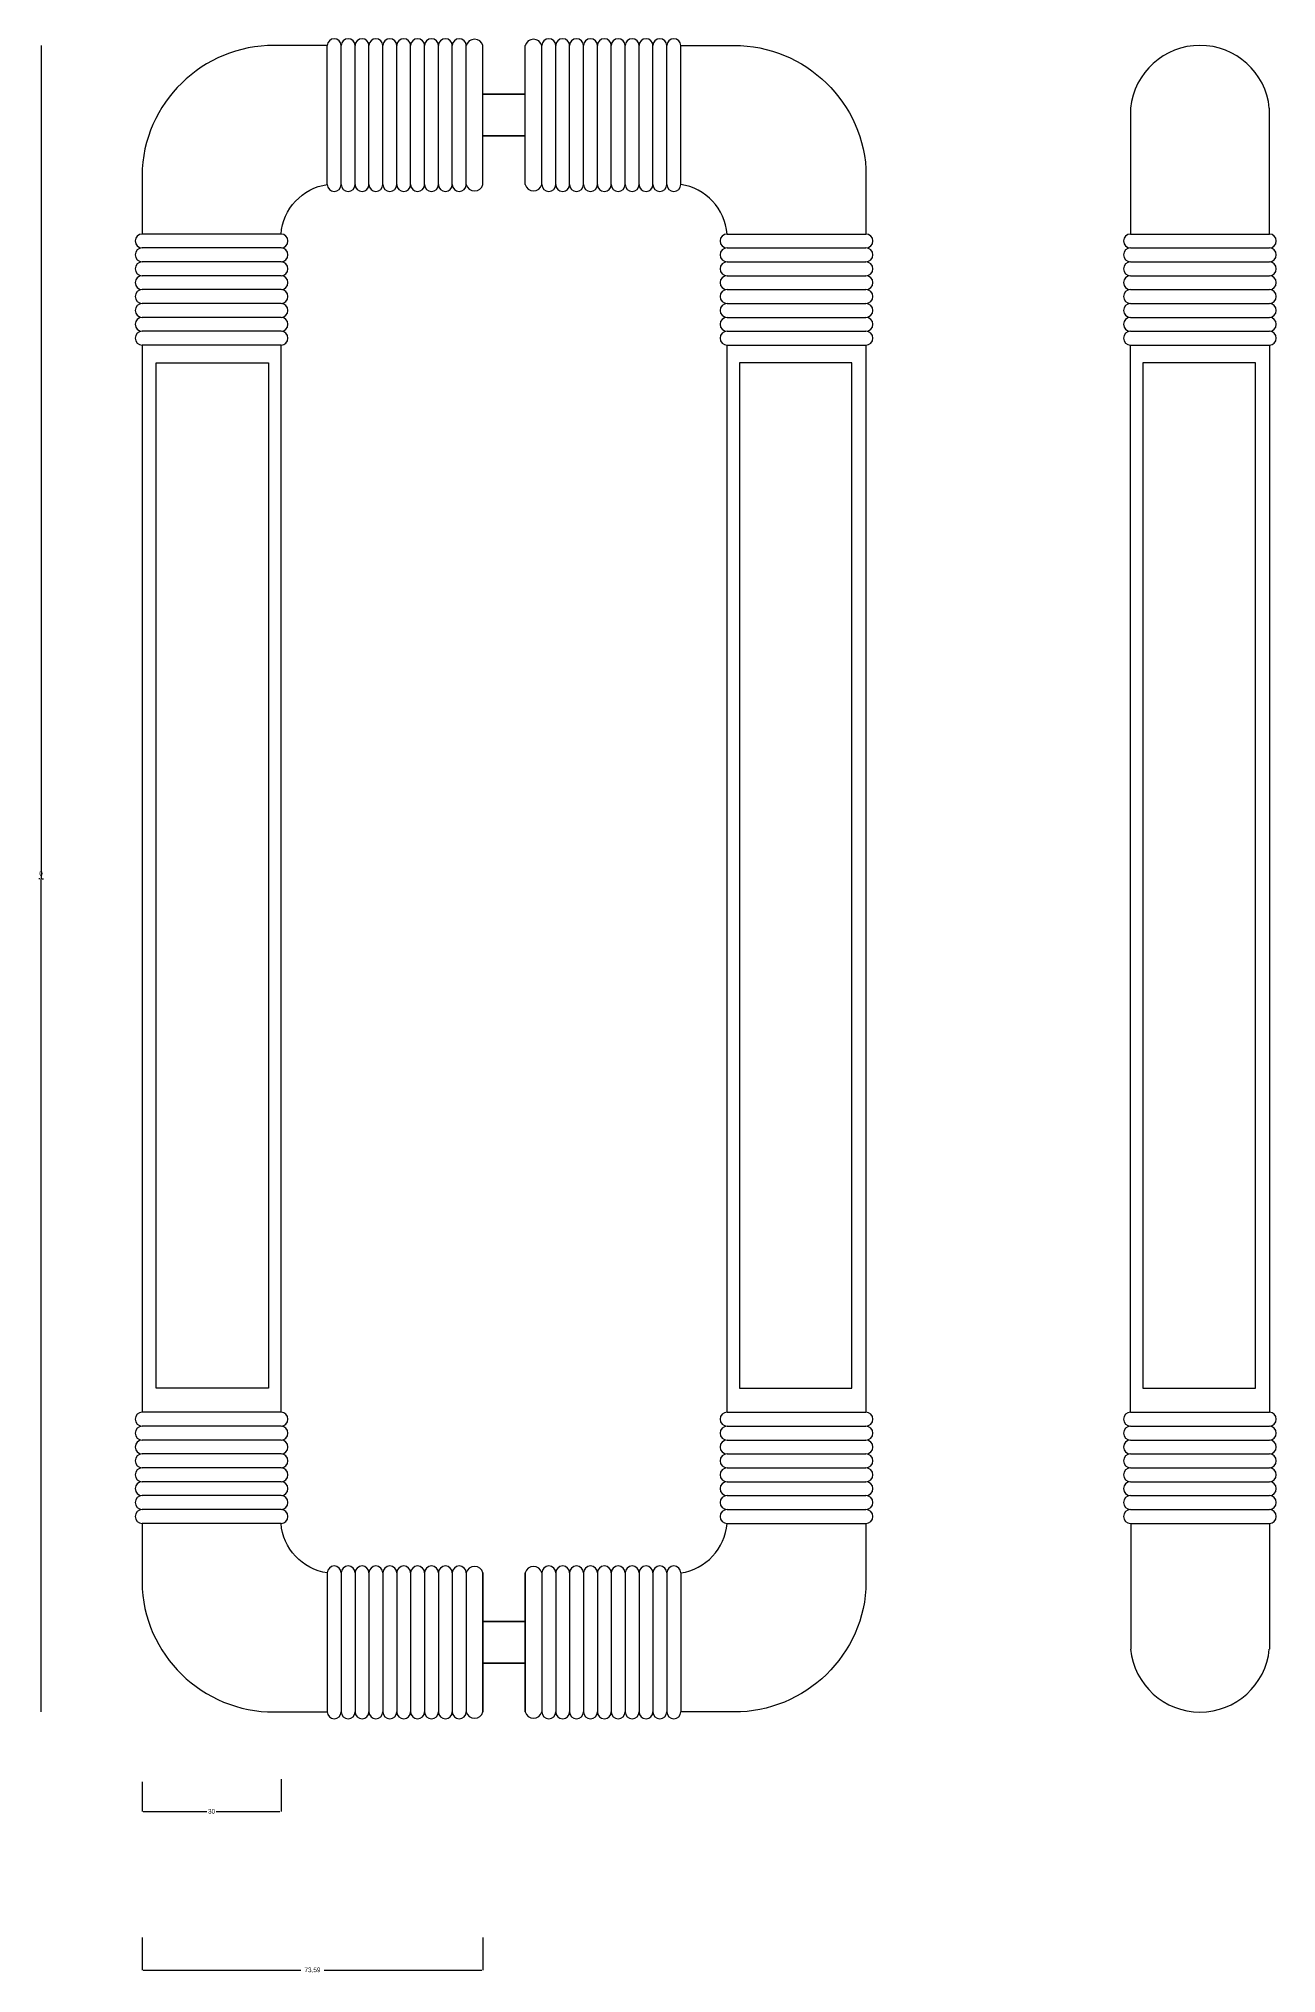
# Model space of a CAD drawing. Header units: metres. Extents: x 127 to 394, y 1857 to 2275.
import ezdxf

# ---------------------------------------------------------------- set-up
doc = ezdxf.new("R2010")
doc.units = ezdxf.units.M
for name, color, linetype in [('3', 3, 'Continuous'), ('7', 7, 'Continuous'), ('DIM', 3, 'Continuous')]:
    doc.layers.add(name, color=color, linetype=linetype)
doc.dimstyles.get("Standard").update_dxf_attribs({"dimtxt": 2.5, "dimasz": 2.5, "dimexe": 1.25, "dimexo": 0.625, "dimtad": 1, "dimcen": 2.5, "dimazin": 3, "dimtfac": 1, "dimtmove": 0, "dimatfit": 3})

# ---------------------------------------------------------------- blocks, each defined once
blk = doc.blocks.new('*D1')
for p, q in [((127.38, 2273.31), (127.38, 2093.31)), ((127.13, 2093.31), (126.88, 2093.31)), ((127.38, 1913.31), (127.38, 2093.31)), ((127.38, 2093.31), (127.38, 2093.31)), ((127.63, 2093.31), (127.88, 2093.31))]:
    blk.add_line(p, q)
at = {"layer": 'Defpoints'}
for p in [(127.38, 2273.31), (127.38, 2093.31), (127.38, 1913.31)]:
    blk.add_point(p, dxfattribs=at)
at = {"layer": 'DIM', "insert": (127.38, 2094.435), "char_height": 1, "attachment_point": 5}
blk.add_mtext('0', dxfattribs=at)
blk = doc.blocks.new('*D2')
for p, q in [((149.21, 1898.21), (149.21, 1891.8)), ((179.21, 1898.74), (179.21, 1891.8)), ((149.46, 1891.8), (163.21, 1891.8)), ((165.21, 1891.8), (178.96, 1891.8))]:
    blk.add_line(p, q)
at = {"layer": 'Defpoints'}
for p in [(149.21, 1898.21), (179.21, 1898.74), (149.21, 1891.8)]:
    blk.add_point(p, dxfattribs=at)
at = {"layer": 'DIM', "insert": (164.21, 1891.8), "char_height": 1, "attachment_point": 5}
blk.add_mtext('30', dxfattribs=at)
blk = doc.blocks.new('*D3')
for p, q in [((149.21, 1864.57), (149.21, 1857.46)), ((222.8, 1864.57), (222.8, 1857.46)), ((149.46, 1857.46), (183.505, 1857.46)), ((188.505, 1857.46), (222.55, 1857.46))]:
    blk.add_line(p, q)
at = {"layer": 'Defpoints'}
for p in [(149.21, 1864.57), (222.8, 1864.57), (149.21, 1857.46)]:
    blk.add_point(p, dxfattribs=at)
at = {"layer": 'DIM', "insert": (186.005, 1857.46), "char_height": 1, "attachment_point": 5}
blk.add_mtext('73,59', dxfattribs=at)

msp = doc.modelspace()

# ---------------------------------------------------------------- linework, layer by layer
at = {"layer": '3'}
for p, q in [((189.21, 2243.31), (189.21, 2273.31)), ((192.21, 2243.31), (192.21, 2273.31)), ((195.21, 2243.31), (195.21, 2273.31)), ((198.21, 2243.31), (198.21, 2273.31)), ((201.21, 2243.31), (201.21, 2273.31)), ((204.21, 2243.31), (204.21, 2273.31)), ((207.21, 2243.31), (207.21, 2273.31)), ((210.21, 2243.31), (210.21, 2273.31)), ((213.21, 2243.31), (213.21, 2273.31)), ((216.21, 2243.31), (216.21, 2273.31)), ((219.21, 2243.31), (219.21, 2273.31)), ((235.54, 2243.31), (235.54, 2273.31)), ((238.54, 2243.31), (238.54, 2273.31)), ((241.54, 2243.31), (241.54, 2273.31)), ((244.54, 2243.31), (244.54, 2273.31)), ((247.54, 2243.31), (247.54, 2273.31)), ((250.54, 2243.31), (250.54, 2273.31)), ((253.54, 2243.31), (253.54, 2273.31)), ((256.54, 2243.31), (256.54, 2273.31)), ((259.54, 2243.31), (259.54, 2273.31)), ((262.54, 2243.31), (262.54, 2273.31)), ((179.21, 2229.6), (149.21, 2229.6)), ((275.54, 2229.6), (305.54, 2229.6)), ((362.66, 2229.6), (392.66, 2229.6)), ((179.21, 2226.6), (149.21, 2226.6)), ((275.54, 2226.6), (305.54, 2226.6)), ((362.66, 2226.6), (392.66, 2226.6)), ((179.21, 2223.6), (149.21, 2223.6)), ((179.21, 2220.6), (149.21, 2220.6)), ((275.54, 2223.6), (305.54, 2223.6)), ((275.54, 2220.6), (305.54, 2220.6)), ((362.66, 2223.6), (392.66, 2223.6)), ((362.66, 2220.6), (392.66, 2220.6)), ((179.21, 2217.6), (149.21, 2217.6)), ((275.54, 2217.6), (305.54, 2217.6)), ((362.66, 2217.6), (392.66, 2217.6)), ((179.21, 2214.6), (149.21, 2214.6)), ((179.21, 2211.6), (149.21, 2211.6)), ((275.54, 2214.6), (305.54, 2214.6)), ((275.54, 2211.6), (305.54, 2211.6)), ((362.66, 2214.6), (392.66, 2214.6)), ((362.66, 2211.6), (392.66, 2211.6)), ((179.21, 1975.02), (149.21, 1975.02)), ((275.54, 1975.02), (305.54, 1975.02)), ((362.66, 1975.02), (392.66, 1975.02)), ((179.21, 1972.02), (149.21, 1972.02)), ((179.21, 1969.02), (149.21, 1969.02)), ((275.54, 1972.02), (305.54, 1972.02)), ((275.54, 1969.02), (305.54, 1969.02)), ((362.66, 1972.02), (392.66, 1972.02)), ((362.66, 1969.02), (392.66, 1969.02)), ((179.21, 1966.02), (149.21, 1966.02)), ((275.54, 1966.02), (305.54, 1966.02)), ((362.66, 1966.02), (392.66, 1966.02)), ((179.21, 1963.02), (149.21, 1963.02)), ((275.54, 1963.02), (305.54, 1963.02)), ((362.66, 1963.02), (392.66, 1963.02)), ((179.21, 1960.02), (149.21, 1960.02)), ((179.21, 1957.02), (149.21, 1957.02)), ((275.54, 1960.02), (305.54, 1960.02)), ((275.54, 1957.02), (305.54, 1957.02)), ((362.66, 1960.02), (392.66, 1960.02)), ((362.66, 1957.02), (392.66, 1957.02)), ((192.21, 1943.31), (192.21, 1913.31)), ((195.21, 1943.31), (195.21, 1913.31)), ((198.21, 1943.31), (198.21, 1913.31)), ((201.21, 1943.31), (201.21, 1913.31)), ((204.21, 1943.31), (204.21, 1913.31)), ((207.21, 1943.31), (207.21, 1913.31)), ((210.21, 1943.31), (210.21, 1913.31)), ((213.21, 1943.31), (213.21, 1913.31)), ((216.21, 1943.31), (216.21, 1913.31)), ((219.21, 1943.31), (219.21, 1913.31)), ((235.54, 1943.31), (235.54, 1913.31)), ((238.54, 1943.31), (238.54, 1913.31)), ((241.54, 1943.31), (241.54, 1913.31)), ((244.54, 1943.31), (244.54, 1913.31)), ((247.54, 1943.31), (247.54, 1913.31)), ((250.54, 1943.31), (250.54, 1913.31)), ((253.54, 1943.31), (253.54, 1913.31)), ((256.54, 1943.31), (256.54, 1913.31)), ((259.54, 1943.31), (259.54, 1913.31)), ((262.54, 1943.31), (262.54, 1913.31))]:
    msp.add_line(p, q, dxfattribs=at)
for points in [[(152.23, 2204.79), (176.5, 2204.79), (176.5, 1983.26), (152.23, 1983.26)], [(302.52, 2204.79), (278.25, 2204.79), (278.25, 1983.26), (302.52, 1983.26)], [(389.64, 2204.79), (365.37, 2204.79), (365.37, 1983.26), (389.64, 1983.26)]]:
    msp.add_lwpolyline(points, close=True, dxfattribs=at)
for centre, radius, start, end in [((190.71, 2273.31), 1.5, 0, 180), ((193.71, 2273.31), 1.5, 0, 180), ((196.71, 2273.31), 1.5, 0, 180), ((199.71, 2273.31), 1.5, 0, 180), ((202.71, 2273.31), 1.5, 0, 180), ((205.71, 2273.31), 1.5, 0, 180), ((208.71, 2273.31), 1.5, 0, 180), ((211.71, 2273.31), 1.5, 0, 180), ((214.71, 2273.31), 1.5, 0, 180), ((217.71, 2273.31), 1.5, 0, 180), ((221.01, 2272.84), 1.86, 14.72, 165.28), ((233.74, 2272.84), 1.86, 14.72, 165.28), ((237.04, 2273.31), 1.5, 0, 180), ((240.04, 2273.31), 1.5, 0, 180), ((243.04, 2273.31), 1.5, 0, 180), ((246.04, 2273.31), 1.5, 0, 180), ((249.04, 2273.31), 1.5, 0, 180), ((252.04, 2273.31), 1.5, 0, 180), ((255.04, 2273.31), 1.5, 0, 180), ((258.04, 2273.31), 1.5, 0, 180), ((261.04, 2273.31), 1.5, 0, 180), ((264.04, 2273.31), 1.5, 0, 180), ((190.71, 2243.31), 1.5, 180, 0), ((193.71, 2243.31), 1.5, 180, 0), ((196.71, 2243.31), 1.5, 180, 0), ((199.71, 2243.31), 1.5, 180, 0), ((202.71, 2243.31), 1.5, 180, 0), ((205.71, 2243.31), 1.5, 180, 0), ((208.71, 2243.31), 1.5, 180, 0), ((211.71, 2243.31), 1.5, 180, 0), ((214.71, 2243.31), 1.5, 180, 0), ((217.71, 2243.31), 1.5, 180, 0), ((221.01, 2243.78), 1.86, 194.72, 345.28), ((233.74, 2243.78), 1.86, 194.72, 345.28), ((237.04, 2243.31), 1.5, 180, 0), ((240.04, 2243.31), 1.5, 180, 0), ((243.04, 2243.31), 1.5, 180, 0), ((246.04, 2243.31), 1.5, 180, 0), ((249.04, 2243.31), 1.5, 180, 0), ((252.04, 2243.31), 1.5, 180, 0), ((255.04, 2243.31), 1.5, 180, 0), ((258.04, 2243.31), 1.5, 180, 0), ((261.04, 2243.31), 1.5, 180, 0), ((264.04, 2243.31), 1.5, 180, 0), ((149.21, 2231.1), 1.5, 90, 270), ((179.21, 2231.1), 1.5, 270, 90), ((275.54, 2231.1), 1.5, 90, 270), ((305.54, 2231.1), 1.5, 270, 90), ((362.66, 2231.1), 1.5, 90, 270), ((392.66, 2231.1), 1.5, 270, 90), ((149.21, 2228.1), 1.5, 90, 270), ((179.21, 2228.1), 1.5, 270, 90), ((275.54, 2228.1), 1.5, 90, 270), ((305.54, 2228.1), 1.5, 270, 90), ((362.66, 2228.1), 1.5, 90, 270), ((392.66, 2228.1), 1.5, 270, 90), ((149.21, 2225.1), 1.5, 90, 270), ((179.21, 2225.1), 1.5, 270, 90), ((275.54, 2225.1), 1.5, 90, 270), ((305.54, 2225.1), 1.5, 270, 90), ((362.66, 2225.1), 1.5, 90, 270), ((392.66, 2225.1), 1.5, 270, 90), ((149.21, 2222.1), 1.5, 90, 270), ((149.21, 2219.1), 1.5, 90, 270), ((179.21, 2222.1), 1.5, 270, 90), ((179.21, 2219.1), 1.5, 270, 90), ((275.54, 2222.1), 1.5, 90, 270), ((275.54, 2219.1), 1.5, 90, 270), ((305.54, 2222.1), 1.5, 270, 90), ((305.54, 2219.1), 1.5, 270, 90), ((362.66, 2222.1), 1.5, 90, 270), ((362.66, 2219.1), 1.5, 90, 270), ((392.66, 2222.1), 1.5, 270, 90), ((392.66, 2219.1), 1.5, 270, 90), ((149.21, 2216.1), 1.5, 90, 270), ((179.21, 2216.1), 1.5, 270, 90), ((275.54, 2216.1), 1.5, 90, 270), ((305.54, 2216.1), 1.5, 270, 90), ((362.66, 2216.1), 1.5, 90, 270), ((392.66, 2216.1), 1.5, 270, 90), ((149.21, 2213.1), 1.5, 90, 270), ((149.21, 2210.1), 1.5, 90, 270), ((179.21, 2213.1), 1.5, 270, 90), ((179.21, 2210.1), 1.5, 270, 90), ((275.54, 2213.1), 1.5, 90, 270), ((275.54, 2210.1), 1.5, 90, 270), ((305.54, 2213.1), 1.5, 270, 90), ((305.54, 2210.1), 1.5, 270, 90), ((362.66, 2213.1), 1.5, 90, 270), ((362.66, 2210.1), 1.5, 90, 270), ((392.66, 2213.1), 1.5, 270, 90), ((392.66, 2210.1), 1.5, 270, 90), ((149.21, 1976.52), 1.5, 90, 270), ((179.21, 1976.52), 1.5, 270, 90), ((275.54, 1976.52), 1.5, 90, 270), ((305.54, 1976.52), 1.5, 270, 90), ((362.66, 1976.52), 1.5, 90, 270), ((392.66, 1976.52), 1.5, 270, 90), ((149.21, 1973.52), 1.5, 90, 270), ((179.21, 1973.52), 1.5, 270, 90), ((275.54, 1973.52), 1.5, 90, 270), ((305.54, 1973.52), 1.5, 270, 90), ((362.66, 1973.52), 1.5, 90, 270), ((392.66, 1973.52), 1.5, 270, 90), ((149.21, 1970.52), 1.5, 90, 270), ((149.21, 1967.52), 1.5, 90, 270), ((179.21, 1970.52), 1.5, 270, 90), ((179.21, 1967.52), 1.5, 270, 90), ((275.54, 1970.52), 1.5, 90, 270), ((275.54, 1967.52), 1.5, 90, 270), ((305.54, 1970.52), 1.5, 270, 90), ((305.54, 1967.52), 1.5, 270, 90), ((362.66, 1970.52), 1.5, 90, 270), ((362.66, 1967.52), 1.5, 90, 270), ((392.66, 1970.52), 1.5, 270, 90), ((392.66, 1967.52), 1.5, 270, 90), ((149.21, 1964.52), 1.5, 90, 270), ((179.21, 1964.52), 1.5, 270, 90), ((275.54, 1964.52), 1.5, 90, 270), ((305.54, 1964.52), 1.5, 270, 90), ((362.66, 1964.52), 1.5, 90, 270), ((392.66, 1964.52), 1.5, 270, 90), ((149.21, 1961.52), 1.5, 90, 270), ((179.21, 1961.52), 1.5, 270, 90), ((275.54, 1961.52), 1.5, 90, 270), ((305.54, 1961.52), 1.5, 270, 90), ((362.66, 1961.52), 1.5, 90, 270), ((392.66, 1961.52), 1.5, 270, 90), ((149.21, 1958.52), 1.5, 90, 270), ((149.21, 1955.52), 1.5, 90, 270), ((179.21, 1958.52), 1.5, 270, 90), ((179.21, 1955.52), 1.5, 270, 90), ((275.54, 1958.52), 1.5, 90, 270), ((275.54, 1955.52), 1.5, 90, 270), ((305.54, 1958.52), 1.5, 270, 90), ((305.54, 1955.52), 1.5, 270, 90), ((362.66, 1958.52), 1.5, 90, 270), ((362.66, 1955.52), 1.5, 90, 270), ((392.66, 1958.52), 1.5, 270, 90), ((392.66, 1955.52), 1.5, 270, 90), ((190.71, 1943.31), 1.5, 0, 180), ((193.71, 1943.31), 1.5, 0, 180), ((196.71, 1943.31), 1.5, 0, 180), ((199.71, 1943.31), 1.5, 0, 180), ((202.71, 1943.31), 1.5, 0, 180), ((205.71, 1943.31), 1.5, 0, 180), ((208.71, 1943.31), 1.5, 0, 180), ((211.71, 1943.31), 1.5, 0, 180), ((214.71, 1943.31), 1.5, 0, 180), ((217.71, 1943.31), 1.5, 0, 180), ((221.01, 1942.84), 1.86, 14.72, 165.28), ((233.74, 1942.84), 1.86, 14.72, 165.28), ((237.04, 1943.31), 1.5, 360, 180), ((240.04, 1943.31), 1.5, 360, 180), ((243.04, 1943.31), 1.5, 360, 180), ((246.04, 1943.31), 1.5, 360, 180), ((249.04, 1943.31), 1.5, 360, 180), ((252.04, 1943.31), 1.5, 360, 180), ((255.04, 1943.31), 1.5, 360, 180), ((258.04, 1943.31), 1.5, 360, 180), ((261.04, 1943.31), 1.5, 360, 180), ((264.04, 1943.31), 1.5, 360, 180), ((190.71, 1913.31), 1.5, 180, 0), ((193.71, 1913.31), 1.5, 180, 0), ((196.71, 1913.31), 1.5, 180, 0), ((199.71, 1913.31), 1.5, 180, 0), ((202.71, 1913.31), 1.5, 180, 0), ((205.71, 1913.31), 1.5, 180, 0), ((208.71, 1913.31), 1.5, 180, 0), ((211.71, 1913.31), 1.5, 180, 0), ((214.71, 1913.31), 1.5, 180, 0), ((217.71, 1913.31), 1.5, 180, 0), ((221.01, 1913.78), 1.86, 194.72, 345.28), ((233.74, 1913.78), 1.86, 194.72, 345.28), ((237.04, 1913.31), 1.5, 180, 360), ((240.04, 1913.31), 1.5, 180, 360), ((243.04, 1913.31), 1.5, 180, 360), ((246.04, 1913.31), 1.5, 180, 360), ((249.04, 1913.31), 1.5, 180, 360), ((252.04, 1913.31), 1.5, 180, 360), ((255.04, 1913.31), 1.5, 180, 360), ((258.04, 1913.31), 1.5, 180, 360), ((261.04, 1913.31), 1.5, 180, 360), ((264.04, 1913.31), 1.5, 180, 360)]:
    msp.add_arc(centre, radius, start, end, dxfattribs=at)
at = {"layer": '7'}
for p, q in [((265.54, 2243.31), (265.54, 2273.31)), ((222.8, 2262.82), (231.95, 2262.82)), ((231.95, 2262.82), (222.8, 2262.82)), ((362.71, 2232.6), (362.71, 2259.8)), ((392.66, 2232.6), (392.66, 2259.8)), ((231.95, 2253.79), (222.8, 2253.79)), ((222.8, 2253.79), (231.95, 2253.79)), ((179.21, 2232.6), (149.21, 2232.6)), ((275.54, 2232.6), (305.54, 2232.6)), ((362.66, 2232.6), (392.66, 2232.6)), ((179.21, 2208.6), (149.21, 2208.6)), ((275.54, 2208.6), (305.54, 2208.6)), ((362.66, 2208.6), (392.66, 2208.6)), ((179.21, 1978.02), (149.21, 1978.02)), ((275.54, 1978.02), (305.54, 1978.02)), ((362.66, 1978.02), (392.66, 1978.02)), ((179.21, 1954.02), (149.21, 1954.02)), ((275.54, 1954.02), (305.54, 1954.02)), ((362.66, 1954.02), (392.66, 1954.02)), ((362.71, 1954.02), (362.71, 1926.81)), ((392.66, 1954.02), (392.66, 1926.81)), ((189.21, 1943.31), (189.21, 1913.31)), ((265.54, 1943.31), (265.54, 1913.31)), ((231.95, 1932.82), (222.8, 1932.82)), ((222.8, 1932.82), (231.95, 1932.82)), ((222.8, 1923.79), (231.95, 1923.79)), ((231.95, 1923.79), (222.8, 1923.79))]:
    msp.add_line(p, q, dxfattribs=at)
for points in [[(189.21, 2273.31), (179.21, 2273.31, 0.41), (149.21, 2246.71), (149.21, 2232.6)], [(265.54, 2273.31), (275.54, 2273.31, -0.41), (305.54, 2246.71), (305.54, 2232.6)], [(179.21, 2232.6, -0.35), (189.21, 2243.31)], [(275.54, 2232.6, 0.35), (265.54, 2243.31)], [(149.21, 1954.02), (149.21, 1939.9, 0.41), (179.21, 1913.31), (189.21, 1913.31)], [(189.21, 1943.31, -0.35), (179.21, 1954.02)], [(265.54, 1943.31, 0.35), (275.54, 1954.02)], [(305.54, 1954.02), (305.54, 1939.9, -0.41), (275.54, 1913.31), (265.54, 1913.31)]]:
    msp.add_lwpolyline(points, format="xyb", dxfattribs=at)
for points in [[(222.8, 2243.31), (222.8, 2243.31), (222.8, 2273.31)], [(231.95, 2243.31), (231.95, 2243.31), (231.95, 2273.31)], [(149.21, 2208.6), (149.21, 2093.31), (149.21, 1978.02)], [(179.21, 1978.02), (179.21, 2093.31), (179.21, 2208.6)], [(275.54, 1978.02), (275.54, 2093.31), (275.54, 2208.6)], [(305.54, 2208.6), (305.54, 2093.31), (305.54, 1978.02)], [(362.66, 1978.02), (362.66, 2093.31), (362.66, 2208.6)], [(392.66, 2208.6), (392.66, 2093.31), (392.66, 1978.02)], [(222.8, 1943.31), (222.8, 1943.31), (222.8, 1913.31)], [(222.8, 1913.31), (222.8, 1943.31)], [(231.95, 1913.31), (231.95, 1943.31)], [(231.95, 1943.31), (231.95, 1943.31), (231.95, 1913.31)]]:
    msp.add_lwpolyline(points, dxfattribs=at)
for centre, start, end in [((377.68, 2258.32), 5.66, 174.34), ((377.68, 1928.3), 185.66, 354.34)]:
    msp.add_arc(centre, 15.05, start, end, dxfattribs=at)

# ---------------------------------------------------------------- dimensions: what is measured, and where the dimension line sits
at = {"layer": 'DIM'}
for base, p1, p2, picture, middle in [((127.38, 2093.31), (127.38, 2273.31), (127.38, 1913.31), '*D1', (127.38, 2094.435)), ((149.21, 1891.8), (149.21, 1898.21), (179.21, 1898.74), '*D2', (164.21, 1891.8)), ((149.21, 1857.46), (149.21, 1864.57), (222.8, 1864.57), '*D3', (186.005, 1857.46))]:
    dim = msp.add_linear_dim(base=base, p1=p1, p2=p2, dimstyle='Standard', dxfattribs=at)
    dim.commit()
    dim.dimension.update_dxf_attribs({"geometry": picture, "text_midpoint": middle})

doc.saveas('drawing.dxf')
